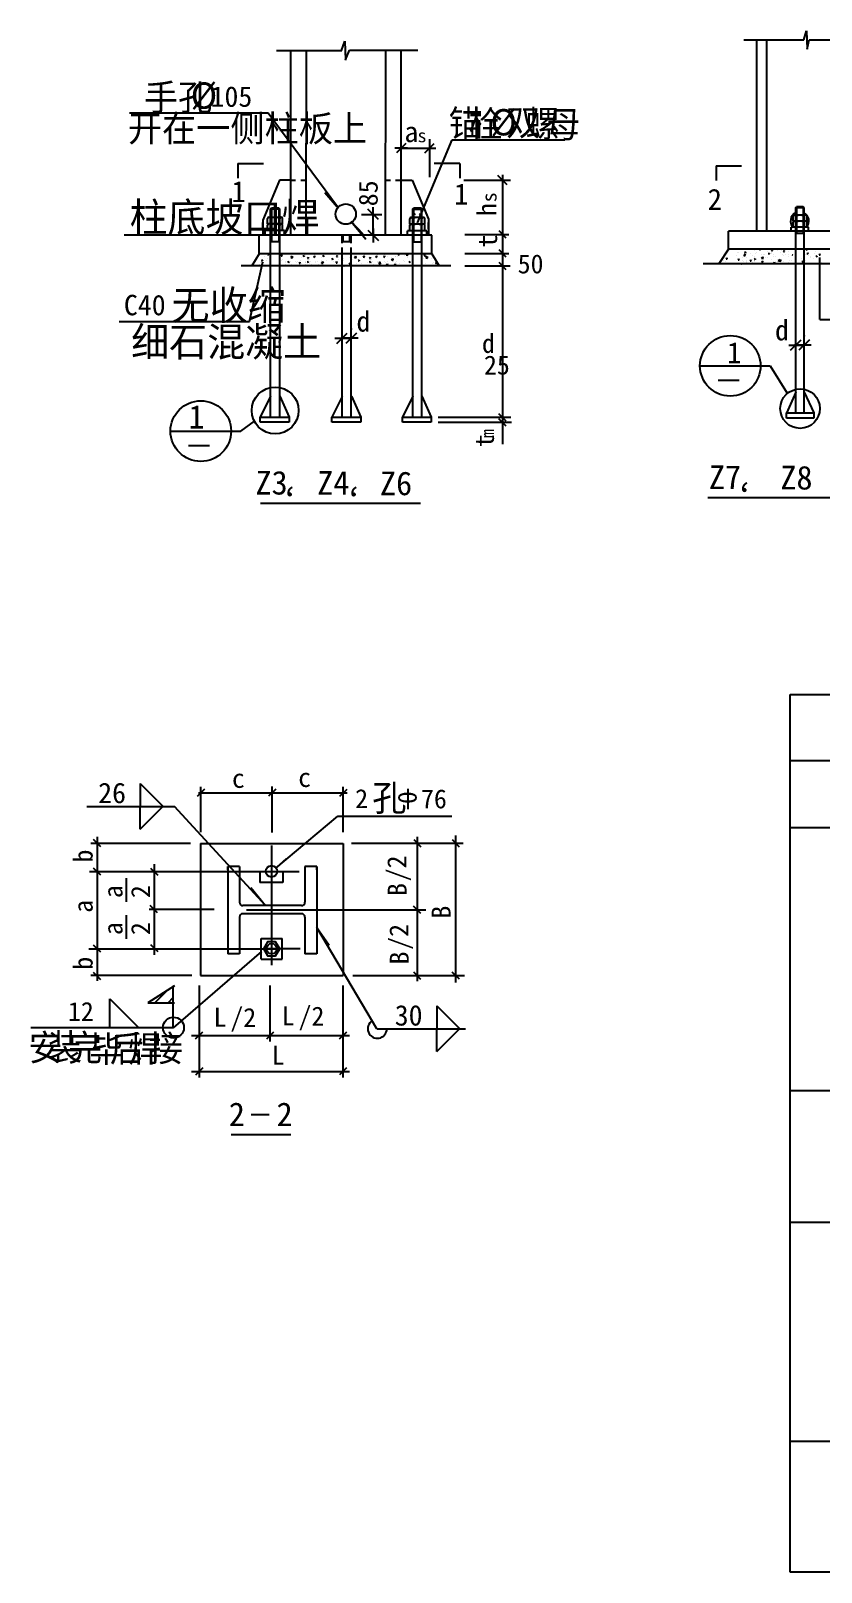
# Model space of a CAD drawing. Header units: metres. Extents: x 2015 to 9853, y -316 to 4957.
# Drawn here: x 2015 to 4720, y -316 to 4957 of the extents above; entities that cross this region are included whole.
import ezdxf

# ---------------------------------------------------------------- set-up
doc = ezdxf.new("R2010")
doc.units = ezdxf.units.M
for name, color, linetype in [('BOR', 3, 'Continuous'), ('FRAMING', 2, 'Continuous'), ('HIDDEN', 3, 'Continuous'), ('Z', 4, 'Continuous')]:
    doc.layers.add(name, color=color, linetype=linetype)

# ---------------------------------------------------------------- blocks, each defined once
blk = doc.blocks.new('CC')
blk.add_line((-24.24, 0), (24.24, 0))
at = {"layer": 'FRAMING', "color": 6}
blk.add_line((-17.83, -17.83), (17.83, 17.83), dxfattribs=at)

msp = doc.modelspace()

# ---------------------------------------------------------------- hatches: boundary and pattern name
h = msp.add_hatch()
h.set_pattern_fill('ANSI31', scale=10)
h.paths.add_polyline_path([(2502.85, 1631.78), (2502.85, 1687.5), (2415.19, 1631.78)])

# ---------------------------------------------------------------- linework, layer by layer
for p, q in [((4659.68, 4926.01), (4669.28, 4956.77)), ((4669.28, 4956.77), (4671.68, 4894.24)), ((3078.52, 4889.07), (3089.18, 4921.19)), ((3089.65, 4921.19), (3092.31, 4856.74)), ((4454.56, 4926.01), (4659.68, 4926.01)), ((4671.68, 4894.24), (4678.88, 4926.01)), ((4678.88, 4926.01), (4851.89, 4926.01)), ((2855.89, 4889.07), (3078.89, 4889.07)), ((3092.31, 4858.04), (3105.1, 4890.37)), ((3105.1, 4890.37), (3339.12, 4890.37)), ((2827.52, 4674.57), (2352.45, 4674.57)), ((3064.29, 4355.15), (2827.52, 4674.57)), ((3282.71, 4555.79), (3378.58, 4555.79)), ((3338.22, 4299.8), (3457.39, 4583.88)), ((3379.48, 4585.84), (3379.48, 4455.84)), ((3457.39, 4583.88), (3842.5, 4583.88)), ((3497.11, 4445.56), (3656.1, 4445.56)), ((3628.87, 4464.14), (3628.87, 3542.32)), ((3147.25, 4328.8), (3216.51, 4328.8)), ((3186.51, 4257.82), (3186.51, 4327.8)), ((3161.18, 4242.9), (3111.71, 4303.88)), ((2807.14, 4257.38), (2334.21, 4257.38)), ((3095.48, 4259.17), (3095.41, 4259.13)), ((3500.15, 4259.53), (3650.66, 4259.53)), ((2763.72, 3961.93), (2809.22, 4165.98)), ((3500.15, 4194.89), (3650.66, 4194.89)), ((4714.84, 3969.48), (4714.84, 4181.01)), ((3500.15, 4152.54), (3655.35, 4152.54)), ((2318.08, 3961.93), (2763.72, 3961.93)), ((4714.84, 3969.48), (5148.16, 3969.48)), ((3078.94, 3905.11), (3077.94, 3905.11)), ((3079.94, 3905.11), (3111.38, 3905.11)), ((3111.38, 3937.95), (3111.38, 3935.11)), ((3112.38, 3905.11), (3113.38, 3905.11)), ((4661.3, 3914.67), (4661.3, 3911.84)), ((4628.86, 3881.84), (4627.86, 3881.84)), ((4629.86, 3881.84), (4661.3, 3881.84)), ((4662.3, 3881.84), (4663.3, 3881.84)), ((4304.86, 3810.72), (4545.41, 3810.72)), ((4545.41, 3810.72), (4602.64, 3716.94)), ((2493.21, 3587.49), (2733.76, 3587.49)), ((2733.76, 3587.49), (2780.28, 3621.04)), ((3408.7, 3618.27), (3659.67, 3618.27)), ((3409.22, 3634.69), (3658.11, 3634.69)), ((2389.47, 2381.93), (2469.14, 2302.26)), ((2389.47, 2381.93), (2389.47, 2303.13)), ((2589.31, 2350.24), (3097.76, 2350.24)), ((2597.51, 2345.53), (2597.51, 2370.73)), ((2597.51, 2215.28), (2597.51, 2345.53)), ((2841.61, 2214.53), (2841.61, 2372.13)), ((3083.88, 2345.53), (3083.88, 2370.73)), ((3083.88, 2215.28), (3083.88, 2345.53)), ((2206.81, 2303.41), (2507.42, 2303.23)), ((2389.47, 2226.21), (2469.14, 2305.88)), ((2389.47, 2226.21), (2389.47, 2305.01)), ((2819.5, 1963.51), (2507.42, 2303.23)), ((2853.53, 2092.75), (3065.96, 2269.67)), ((3065.96, 2269.67), (3455.79, 2269.67)), ((2245.54, 2176.7), (2220.34, 2176.7)), ((2241.94, 2200), (2241.94, 1706.83)), ((2561.47, 2176.7), (2245.54, 2176.7)), ((2839.37, 1760.07), (2839.37, 2170.18)), ((3112.62, 2177.76), (3469.44, 2177.76)), ((3336.71, 2200.04), (3336.71, 1705.67)), ((3468.73, 2204.18), (3468.73, 1701.54)), ((3469.44, 2177.76), (3494.64, 2177.76)), ((2216.46, 2080.83), (2933.55, 2080.83)), ((2437.22, 2106.3), (2437.22, 1796.29)), ((2642.37, 1950.81), (2419.86, 1950.81)), ((2752.95, 1949.52), (3366.81, 1949.52)), ((3199.69, 1542.64), (2993.42, 1888.97)), ((2214.34, 1816.65), (2868.05, 1816.65)), ((2245.54, 1815.56), (2220.34, 1815.56)), ((2503.43, 1546.55), (2805.89, 1807.37)), ((2937.43, 1816.65), (2810.36, 1816.65)), ((2839.37, 1784.37), (2839.37, 1844.17)), ((2245.54, 1725.22), (2220.34, 1725.22)), ((2566.77, 1725.22), (2245.54, 1725.22)), ((2506.76, 1689.99), (2415.19, 1631.78)), ((2502.85, 1547.47), (2502.85, 1689.99)), ((2591.47, 1691.36), (2591.47, 1401.79)), ((2833.28, 1691.36), (2833.28, 1524.45)), ((3082.38, 1691.36), (3082.38, 1401.79)), ((3116.76, 1724.75), (3473.58, 1724.75)), ((3473.58, 1724.75), (3498.78, 1724.75)), ((2415.19, 1631.78), (2506.76, 1631.78)), ((3404.12, 1621.15), (3404.12, 1542.35)), ((3404.12, 1621.15), (3483.79, 1541.48)), ((2015.7, 1547.29), (2502.43, 1547.29)), ((3199.69, 1542.64), (3502.12, 1542.46)), ((3404.12, 1465.43), (3483.79, 1545.1)), ((3404.12, 1465.43), (3404.12, 1544.23)), ((2564.72, 1519.73), (3105.3, 1519.73)), ((2833.28, 1524.45), (2833.28, 1499.25)), ((2564.72, 1397.08), (3105.3, 1397.08)), ((2591.47, 1401.79), (2591.47, 1376.59)), ((3082.38, 1401.79), (3082.38, 1376.59))]:
    msp.add_line(p, q)
for points in [[(3021.18, 4403.88), (3063.79, 4354.92)], [(3152.77, 4261.72), (3111.09, 4304.56)], [(2585.78, 2339.09), (2610.22, 2363.52)], [(2853.39, 2362.53), (2828.94, 2338.1)], [(3073.05, 2338.28), (3097.5, 2362.71)], [(2254.48, 2165.62), (2230.05, 2190.07)], [(3325.4, 2190.28), (3349.83, 2165.83)], [(3456.7, 2190.28), (3481.13, 2165.83)], [(2889, 2124.12), (2854.24, 2093.21)], [(2254.48, 2067.78), (2230.05, 2092.23)], [(2450.91, 2066.94), (2426.48, 2091.38)], [(2768.47, 2026.62), (2818.32, 1964.09)], [(2448.3, 1939.98), (2423.88, 1964.43)], [(3323.95, 1963.08), (3348.38, 1938.64)], [(3035.65, 1827.24), (2994.26, 1887.63)], [(2254.48, 1804.48), (2230.05, 1828.93)], [(2450.91, 1805.9), (2426.48, 1830.34)], [(2254.48, 1710.38), (2230.05, 1734.82)], [(3324.31, 1737.43), (3348.74, 1712.99)], [(3456.14, 1737.63), (3480.57, 1713.18)], [(2602.54, 1531.62), (2578.1, 1507.19)], [(2846.02, 1531.6), (2821.58, 1507.17)], [(3095.11, 1531.62), (3070.67, 1507.19)], [(2603.59, 1408.9), (2579.15, 1384.47)], [(3095.55, 1409.55), (3071.11, 1385.13)]]:
    msp.add_lwpolyline(points)
for centre, radius in [((4408.57, 3810.72), 103.71), ((2596.92, 3587.49), 103.71), ((2851.32, 3658.13), 80.14), ((4647.28, 3664.47), 67.75), ((2503.25, 1546.9), 35.77)]:
    msp.add_circle(centre, radius)
msp.add_arc((3200.91, 1542.99), 32.74, 122.93, 359.34)
at = {"layer": 'BOR'}
for p, q in [((3084.45, 4236.21), (3084.45, 4260.21)), ((3107, 4236.21), (3107, 4257.69))]:
    msp.add_line(p, q, dxfattribs=at)
at = {"layer": 'FRAMING'}
for p, q in [((4499.51, 4271.82), (4499.44, 4926.52)), ((4533.67, 4271.82), (4533.6, 4926.52)), ((2904.78, 4257.44), (2905.28, 4886.27)), ((2957.62, 4259.25), (2958.16, 4888.08)), ((3229.15, 4259.25), (3229.69, 4888.08)), ((3282.49, 4257.44), (3283, 4886.27)), ((2723.98, 4503.44), (2723.98, 4453.18)), ((2723.98, 4503.44), (2811.07, 4503.44)), ((3482.79, 4503.44), (3395.7, 4503.44)), ((3482.79, 4503.44), (3482.79, 4453.18)), ((4359.94, 4495.35), (4359.94, 4445.1)), ((4359.94, 4495.35), (4447.03, 4495.35)), ((2865.89, 4446.04), (2809.38, 4309.42)), ((2905.01, 4446.04), (2865.89, 4446.04)), ((3282.2, 4446.04), (3320.21, 4446.04)), ((3320.21, 4446.04), (3376.3, 4312.23)), ((3645.15, 4429.51), (3613.04, 4461.61)), ((2835.23, 4347.96), (2838.38, 4350.41)), ((2835.23, 4347.96), (2866.95, 4347.96)), ((2835.42, 4318.82), (2835.42, 4348.27)), ((2863.89, 4350.41), (2838.38, 4350.41)), ((2866.95, 4347.96), (2863.89, 4350.41)), ((2866.89, 4318.82), (2866.89, 4348.27)), ((3321.66, 4347.13), (3324.81, 4349.57)), ((3321.66, 4347.13), (3353.37, 4347.13)), ((3321.85, 4317.99), (3321.85, 4347.43)), ((3350.31, 4349.57), (3324.81, 4349.57)), ((3353.37, 4347.13), (3350.31, 4349.57)), ((3353.32, 4317.99), (3353.32, 4347.43)), ((4667.67, 4325.67), (4627.06, 4325.67)), ((4632.47, 4352.05), (4635.3, 4354.26)), ((4632.47, 4352.05), (4661.04, 4352.05)), ((4632.64, 4325.8), (4632.64, 4352.33)), ((4632.64, 4325.8), (4632.64, 4285.18)), ((4658.28, 4354.26), (4635.3, 4354.26)), ((4661.04, 4352.05), (4658.28, 4354.26)), ((4660.99, 4325.8), (4660.99, 4352.33)), ((4660.99, 4325.8), (4660.99, 4285.18)), ((2809.38, 4309.42), (2809.38, 4257.44)), ((2809.38, 4278.37), (2809.38, 4301.5)), ((2883.79, 4273.86), (2817.63, 4273.86)), ((2817.63, 4257.63), (2817.63, 4273.86)), ((2825.46, 4296.02), (2825.46, 4314.9)), ((2876.72, 4296.02), (2825.46, 4296.02)), ((2825.46, 4273.38), (2825.46, 4292.26)), ((2872.95, 4318.68), (2829.23, 4318.68)), ((2872.95, 4296.03), (2829.23, 4296.03)), ((2876.72, 4296.02), (2876.72, 4314.9)), ((2876.72, 4273.38), (2876.72, 4292.26)), ((2883.79, 4257.63), (2883.79, 4273.86)), ((3304.06, 4256.8), (3304.06, 4273.02)), ((3370.22, 4273.02), (3304.06, 4273.02)), ((3311.88, 4295.19), (3311.88, 4314.07)), ((3363.15, 4295.19), (3311.88, 4295.19)), ((3311.88, 4272.54), (3311.88, 4291.42)), ((3359.37, 4317.84), (3315.66, 4317.84)), ((3359.37, 4295.2), (3315.66, 4295.2)), ((3363.15, 4295.19), (3363.15, 4314.07)), ((3363.15, 4272.54), (3363.15, 4291.42)), ((3370.22, 4256.8), (3370.22, 4273.02)), ((3376.3, 4312.23), (3376.3, 4257.44)), ((3376.3, 4278.37), (3376.3, 4301.5)), ((3642.16, 4247.06), (3617.21, 4272)), ((4896.14, 4271.82), (4402.18, 4271.82)), ((4402.18, 4209.61), (4402.18, 4271.82)), ((4616.95, 4271.82), (4616.95, 4285.12)), ((4676.55, 4285.12), (4616.95, 4285.12)), ((4623.66, 4305.26), (4623.66, 4322.27)), ((4671.07, 4305.26), (4623.66, 4305.26)), ((4623.66, 4284.86), (4623.66, 4301.87)), ((4667.67, 4305.27), (4627.06, 4305.27)), ((4671.07, 4305.26), (4671.07, 4322.27)), ((4671.07, 4284.86), (4671.07, 4301.87)), ((4676.55, 4271.82), (4676.55, 4285.12)), ((3387.61, 4257.44), (2796.21, 4257.44)), ((2796.21, 4193.64), (2796.21, 4257.44)), ((3387.61, 4193.64), (3387.61, 4257.44)), ((2796.21, 4193.64), (2771.18, 4152.54)), ((3387.61, 4193.64), (2796.21, 4193.64)), ((2835.42, 3635.6), (2835.42, 4193.64)), ((2866.89, 3635.6), (2866.89, 4193.64)), ((3080.08, 3635.08), (3080.08, 4192.91)), ((3111.55, 3635.08), (3111.55, 4193.62)), ((3322.15, 3635.6), (3322.15, 4193.64)), ((3353.62, 3635.6), (3353.62, 4193.64)), ((3387.49, 4193.81), (3412.85, 4152.54)), ((3642.16, 4182.42), (3617.21, 4207.36)), ((4402.18, 4209.61), (4369.45, 4159.28)), ((4896.14, 4209.61), (4402.18, 4209.61)), ((4632.64, 3649.54), (4632.64, 4209.61)), ((4660.99, 3649.54), (4660.99, 4209.61)), ((3642.16, 4138.97), (3617.21, 4163.91)), ((4366.83, 3761.67), (4438.61, 3761.67)), ((2835.36, 3706.54), (2799.98, 3635.01)), ((2866.84, 3707.13), (2898.79, 3635.6)), ((3080.08, 3705.74), (3045.09, 3635.01)), ((3111.95, 3707.13), (3143.9, 3635.6)), ((3321.88, 3706.54), (3286.5, 3635.01)), ((3353.62, 3706.53), (3385.31, 3635.6)), ((4632.24, 3720.47), (4600.32, 3648.94)), ((4661.12, 3721.06), (4694.12, 3649.54)), ((3615.8, 3647.16), (3640.74, 3622.22)), ((4600.32, 3631.8), (4600.32, 3649.54)), ((4600.32, 3649.54), (4694.12, 3649.54)), ((4694.12, 3649.54), (4694.12, 3631.8)), ((2799.98, 3635.6), (2898.79, 3635.6)), ((2799.98, 3617.87), (2799.98, 3635.6)), ((2898.79, 3617.87), (2799.98, 3617.87)), ((2898.79, 3635.6), (2898.79, 3617.87)), ((3045.09, 3635.6), (3143.9, 3635.6)), ((3045.09, 3617.87), (3045.09, 3635.6)), ((3143.9, 3617.87), (3045.09, 3617.87)), ((3143.9, 3635.6), (3143.9, 3617.87)), ((3286.5, 3617.87), (3286.5, 3635.6)), ((3286.5, 3635.6), (3385.31, 3635.6)), ((3385.31, 3617.87), (3286.5, 3617.87)), ((3385.31, 3635.6), (3385.31, 3617.87)), ((3615.8, 3630.89), (3640.74, 3605.95)), ((4694.12, 3631.8), (4600.32, 3631.8)), ((2801.07, 3340.87), (3349.06, 3340.87)), ((4332.21, 3360.32), (4971.84, 3360.32)), ((4613.09, 2686.07), (7659.3, 2686.07)), ((4613.09, -316.07), (4613.09, 2686.07)), ((2595.52, 2176.56), (3083.51, 2176.56)), ((2595.52, 2176.56), (2595.52, 1725.66)), ((3083.51, 2176.56), (3083.51, 1725.66)), ((2729.34, 2098.08), (2689.13, 2098.08)), ((2689.13, 2098.08), (2689.13, 1948.84)), ((2689.13, 2086.34), (2689.13, 2098.08)), ((2729.34, 2098.08), (2729.34, 1975.42)), ((2799.38, 2076.7), (2799.38, 2043.02)), ((2878.13, 2076.31), (2878.13, 2043.02)), ((2953.22, 2098.08), (2953.22, 1975.42)), ((2993.42, 2098.08), (2953.22, 2098.08)), ((2993.42, 2098.08), (2993.42, 1799.09)), ((2993.42, 2086.34), (2993.42, 2098.08)), ((2878.13, 2043.02), (2799.38, 2043.02)), ((2941.88, 1964.08), (2740.68, 1964.08)), ((2689.13, 1948.84), (2689.13, 1799.09)), ((2729.34, 1925.1), (2729.34, 1799.09)), ((2941.88, 1936.44), (2740.68, 1936.44)), ((2953.22, 1925.1), (2953.22, 1799.09)), ((2803.94, 1781.21), (2803.94, 1852.09)), ((2803.94, 1852.09), (2874.81, 1852.09)), ((2874.81, 1781.21), (2874.81, 1852.09)), ((2689.13, 1814.18), (2689.13, 1799.09)), ((2729.34, 1799.09), (2689.13, 1799.09)), ((2993.42, 1799.09), (2953.22, 1799.09)), ((2993.42, 1814.18), (2993.42, 1799.09)), ((2803.94, 1781.21), (2874.81, 1781.21)), ((2595.52, 1725.66), (3083.51, 1725.66)), ((2700.25, 1181.72), (2904.76, 1181.72)), ((7659.3, -316.07), (4613.09, -316.07))]:
    msp.add_line(p, q, dxfattribs=at)
msp.add_lwpolyline([(2866.86, 1816.6), (2852.99, 1840.75), (2825.15, 1840.82), (2811.17, 1816.73), (2825.03, 1792.59), (2852.88, 1792.52)], close=True, dxfattribs=at)
for centre, radius in [((2838.75, 2081.48), 19.69), ((2839.37, 1816.65), 17.72)]:
    msp.add_circle(centre, radius, dxfattribs=at)
for centre, radius, start, end in [((3330.34, 4327.68), 1.89, 90, 180), ((3345.44, 4327.68), 1.89, 0, 90), ((4646.04, 4306.31), 31.39, 115.34, 224.43), ((4627.06, 4322.27), 3.4, 90, 180), ((4628.03, 4320.82), 4.96, 25.52, 150.4), ((4646.04, 4288.48), 37.2, 66.01, 111.03), ((4646.04, 4306.31), 31.39, 319.23, 61.63), ((4666.13, 4320.32), 5.46, 25.17, 158.42), ((4667.67, 4322.27), 3.4, 0, 90), ((2829.23, 4314.9), 3.78, 90, 180), ((2829.23, 4292.26), 3.78, 90, 180), ((2830.31, 4313.29), 5.51, 25.52, 150.4), ((2830.31, 4290.65), 5.51, 25.52, 150.4), ((2850.77, 4282.7), 36.1, 63.35, 115.39), ((2850.77, 4260.06), 36.1, 63.35, 115.39), ((2871.89, 4313.71), 5.09, 18.39, 165.69), ((2871.89, 4291.07), 5.09, 18.39, 165.69), ((2872.95, 4314.9), 3.78, 0, 90), ((2872.95, 4292.26), 3.78, 0, 90), ((3315.66, 4314.07), 3.78, 90, 180), ((3315.66, 4291.42), 3.78, 90, 180), ((3316.74, 4312.46), 5.51, 25.52, 150.4), ((3316.74, 4289.82), 5.51, 25.52, 150.4), ((3337.19, 4281.87), 36.1, 63.35, 115.39), ((3337.19, 4259.23), 36.1, 63.35, 115.39), ((3358.32, 4312.88), 5.09, 18.39, 165.69), ((3358.32, 4290.23), 5.09, 18.39, 165.69), ((3359.37, 4314.07), 3.78, 0, 90), ((3359.37, 4291.42), 3.78, 0, 90), ((4627.06, 4301.87), 3.4, 90, 180), ((4628.03, 4300.42), 4.96, 25.52, 150.4), ((4645.78, 4272.55), 32.77, 62.47, 113.55), ((4666.13, 4299.92), 5.46, 25.17, 158.42), ((4667.67, 4301.87), 3.4, 0, 90), ((2740.68, 1975.42), 11.34, 180, 270), ((2941.88, 1975.42), 11.34, 270, 0), ((2740.68, 1925.1), 11.34, 90, 180), ((2941.88, 1925.1), 11.34, 360, 90)]:
    msp.add_arc(centre, radius, start, end, dxfattribs=at)
at = {"layer": 'HIDDEN'}
for p, q in [((2905.01, 4446.04), (2921.36, 4446.04)), ((2938.87, 4446.04), (2957.92, 4446.04)), ((3229.29, 4446.04), (3245.64, 4446.04)), ((3263.15, 4446.04), (3282.2, 4446.04)), ((2838.38, 4348.27), (2838.38, 4236.21)), ((2863.89, 4348.27), (2863.89, 4236.21)), ((3324.81, 4347.43), (3324.81, 4235.37)), ((3350.31, 4347.43), (3350.31, 4235.37)), ((4632.64, 4209.61), (4632.64, 4325.8)), ((4635.3, 4352.33), (4635.3, 4264.14)), ((4658.28, 4352.33), (4658.28, 4264.14)), ((4660.99, 4209.61), (4660.99, 4325.8)), ((2835.42, 4193.64), (2835.42, 4318.82)), ((2866.89, 4193.64), (2866.89, 4318.82)), ((3321.85, 4192.8), (3321.85, 4317.99)), ((3353.32, 4192.8), (3353.32, 4317.99)), ((2835.23, 4236.21), (2866.96, 4236.21)), ((3080.08, 4230.86), (3080.08, 4258.67)), ((3080.08, 4236.21), (3111.5, 4236.21)), ((3111.55, 4230.86), (3111.55, 4258.49)), ((3321.66, 4235.37), (3353.39, 4235.37)), ((4632.47, 4264.14), (4661.05, 4264.14)), ((3080.08, 4197.16), (3080.08, 4215.64)), ((3111.55, 4197.16), (3111.55, 4215.64))]:
    msp.add_line(p, q, dxfattribs=at)
at = {"layer": 'Z'}
for p, q in [((2785.85, 4173.18), (2785.85, 4173.18)), ((2786.68, 4172.15), (2786.68, 4172.15)), ((2804.19, 4171.4), (2808.6, 4173.09)), ((2804.19, 4171.4), (2807.32, 4169.29)), ((2807.31, 4169.28), (2808.59, 4173.09)), ((2813.28, 4186.03), (2813.28, 4186.03)), ((2820.28, 4170.73), (2820.28, 4170.73)), ((2825.6, 4178.41), (2825.6, 4178.41)), ((2826.42, 4191.25), (2828.41, 4193.64)), ((2826.42, 4191.25), (2830.18, 4190.92)), ((2830.17, 4190.92), (2829.67, 4193.64)), ((2871.56, 4187.3), (2874.59, 4190.92)), ((2871.56, 4187.3), (2875.32, 4186.98)), ((2872.13, 4170.85), (2872.13, 4170.85)), ((2875.31, 4186.97), (2874.59, 4190.92)), ((2877.52, 4174.23), (2877.52, 4174.23)), ((2887.47, 4167.89), (2887.47, 4167.89)), ((2894.64, 4166.36), (2899.04, 4168.05)), ((2894.64, 4166.36), (2897.77, 4164.25)), ((2897.76, 4164.24), (2899.04, 4168.04)), ((2904.14, 4166.11), (2904.14, 4166.11)), ((2904.94, 4188.86), (2904.94, 4188.86)), ((2905.38, 4181.21), (2910.28, 4186.32)), ((2905.38, 4181.21), (2910.97, 4180.34)), ((2908.83, 4177.15), (2908.83, 4177.15)), ((2909.31, 4178.26), (2909.31, 4178.26)), ((2910.97, 4180.34), (2910.27, 4186.31)), ((2921.07, 4166.48), (2921.07, 4166.48)), ((2927.98, 4169.25), (2927.98, 4169.25)), ((2937.49, 4169.46), (2937.49, 4169.46)), ((2942, 4182.98), (2942, 4182.98)), ((2945.54, 4183.45), (2945.54, 4183.45)), ((2947.52, 4186.66), (2951.93, 4188.35)), ((2947.52, 4186.66), (2950.65, 4184.55)), ((2950.64, 4184.54), (2951.92, 4188.34)), ((2954.28, 4167.89), (2954.28, 4167.89)), ((2960.62, 4169.63), (2960.62, 4169.63)), ((2961.45, 4166.36), (2965.85, 4168.05)), ((2961.45, 4166.36), (2964.58, 4164.25)), ((2961.84, 4179.41), (2964.88, 4183.02)), ((2961.84, 4179.41), (2965.6, 4179.08)), ((2964.57, 4164.24), (2965.85, 4168.04)), ((2965.6, 4179.07), (2964.87, 4183.02)), ((2967.72, 4174.48), (2967.72, 4174.48)), ((2970.95, 4166.11), (2970.95, 4166.11)), ((2983.51, 4183.36), (2986.54, 4186.97)), ((2983.51, 4183.36), (2987.27, 4183.03)), ((2987.27, 4183.02), (2986.54, 4186.97)), ((2987.51, 4190.93), (2987.51, 4190.93)), ((2987.88, 4166.48), (2987.88, 4166.48)), ((2994.79, 4169.25), (2994.79, 4169.25)), ((3008.81, 4182.98), (3008.81, 4182.98)), ((3009.36, 4170.07), (3009.36, 4170.07)), ((3009.79, 4162.42), (3014.7, 4167.53)), ((3012.35, 4183.45), (3012.35, 4183.45)), ((3014.33, 4186.66), (3018.73, 4188.35)), ((3014.33, 4186.66), (3017.46, 4184.55)), ((3015.39, 4161.55), (3014.69, 4167.53)), ((3017.45, 4184.54), (3018.73, 4188.34)), ((3027.43, 4169.63), (3027.43, 4169.63)), ((3042.73, 4172.62), (3042.73, 4172.62)), ((3045.54, 4176.58), (3049.95, 4178.27)), ((3045.54, 4176.58), (3048.67, 4174.47)), ((3048.6, 4172.81), (3048.6, 4172.81)), ((3048.67, 4174.46), (3049.94, 4178.26)), ((3051.18, 4167.43), (3051.18, 4167.43)), ((3059.54, 4163.61), (3062.57, 4167.22)), ((3060.89, 4184.77), (3063.92, 4188.39)), ((3060.89, 4184.77), (3064.65, 4184.44)), ((3063.29, 4163.27), (3062.57, 4167.22)), ((3064.65, 4184.44), (3063.92, 4188.38)), ((3066.56, 4175.76), (3066.56, 4175.76)), ((3066.77, 4179.85), (3066.77, 4179.85)), ((3083.49, 4171.87), (3083.49, 4171.87)), ((3085.3, 4179.11), (3085.3, 4179.11)), ((3106.31, 4180.99), (3106.31, 4180.99)), ((3115.28, 4175.89), (3115.28, 4175.89)), ((3122.14, 4188.86), (3122.14, 4188.86)), ((3122.57, 4181.21), (3127.47, 4186.32)), ((3122.57, 4181.21), (3128.17, 4180.34)), ((3126.5, 4178.26), (3126.5, 4178.26)), ((3128.16, 4180.34), (3127.47, 4186.31)), ((3129.18, 4180.61), (3129.18, 4180.61)), ((3135.99, 4171.54), (3140.4, 4173.23)), ((3135.99, 4171.54), (3139.12, 4169.42)), ((3139.11, 4169.42), (3140.39, 4173.22)), ((3152.69, 4183.36), (3155.72, 4186.97)), ((3152.69, 4183.36), (3156.45, 4183.03)), ((3156.45, 4183.02), (3155.72, 4186.97)), ((3156.68, 4190.93), (3156.68, 4190.93)), ((3172.9, 4169.63), (3172.9, 4169.63)), ((3173.73, 4166.36), (3178.14, 4168.05)), ((3173.73, 4166.36), (3176.86, 4164.25)), ((3174.12, 4179.41), (3177.16, 4183.02)), ((3174.12, 4179.41), (3177.89, 4179.08)), ((3176.85, 4164.24), (3178.13, 4168.04)), ((3177.88, 4179.07), (3177.15, 4183.02)), ((3180.01, 4174.48), (3180.01, 4174.48)), ((3183.23, 4166.11), (3183.23, 4166.11)), ((3195.79, 4183.36), (3198.83, 4186.97)), ((3195.79, 4183.36), (3199.55, 4183.03)), ((3199.55, 4183.02), (3198.82, 4186.97)), ((3199.79, 4190.93), (3199.79, 4190.93)), ((3200.16, 4166.48), (3200.16, 4166.48)), ((3205.21, 4168.76), (3205.21, 4168.76)), ((3205.64, 4161.11), (3210.54, 4166.22)), ((3207.07, 4169.25), (3207.07, 4169.25)), ((3211.23, 4160.24), (3210.54, 4166.22)), ((3222.73, 4183.36), (3225.76, 4186.97)), ((3222.73, 4183.36), (3226.49, 4183.03)), ((3226.49, 4183.02), (3225.76, 4186.97)), ((3226.73, 4190.93), (3226.73, 4190.93)), ((3227.1, 4166.48), (3227.1, 4166.48)), ((3234.01, 4169.25), (3234.01, 4169.25)), ((3235.7, 4185.86), (3235.7, 4185.86)), ((3241.58, 4191.71), (3241.58, 4191.71)), ((3248.58, 4180.81), (3248.58, 4180.81)), ((3249.01, 4173.16), (3253.92, 4178.27)), ((3249.01, 4173.16), (3254.61, 4172.29)), ((3251.97, 4166.61), (3251.97, 4166.61)), ((3252.47, 4169.1), (3252.47, 4169.1)), ((3252.95, 4170.21), (3252.95, 4170.21)), ((3254.61, 4172.29), (3253.91, 4178.26)), ((3262.64, 4185.86), (3262.64, 4185.86)), ((3263.16, 4185.04), (3263.16, 4185.04)), ((3267.73, 4168.69), (3267.73, 4168.69)), ((3268.52, 4191.71), (3268.52, 4191.71)), ((3268.53, 4191.44), (3268.53, 4191.44)), ((3269.3, 4184.44), (3269.3, 4184.44)), ((3271.75, 4191.84), (3276.15, 4193.53)), ((3271.75, 4191.84), (3274.88, 4189.72)), ((3274.87, 4189.72), (3276.15, 4193.52)), ((3284.28, 4193.51), (3284.28, 4193.51)), ((3291.56, 4171.83), (3291.56, 4171.83)), ((3294.18, 4168.12), (3294.18, 4168.12)), ((3294.95, 4189.07), (3294.95, 4189.07)), ((3300.04, 4190.43), (3303.12, 4193.64)), ((3300.04, 4190.43), (3305.64, 4189.56)), ((3302.89, 4183.02), (3302.89, 4183.02)), ((3305.64, 4189.56), (3305.16, 4193.64)), ((3309.31, 4166.5), (3313.72, 4168.19)), ((3309.31, 4166.5), (3312.44, 4164.38)), ((3312.39, 4166.76), (3312.39, 4166.76)), ((3312.44, 4164.38), (3313.71, 4168.18)), ((3359.19, 4177.27), (3359.19, 4177.27)), ((3359.39, 4191.2), (3361.43, 4193.64)), ((3359.39, 4191.2), (3363.15, 4190.87)), ((3362.19, 4186.79), (3366.6, 4188.49)), ((3362.19, 4186.79), (3365.32, 4184.68)), ((3363.15, 4190.87), (3362.64, 4193.64)), ((3365.32, 4184.68), (3366.6, 4188.48)), ((3367.21, 4180.01), (3372.12, 4185.12)), ((3367.21, 4180.01), (3372.81, 4179.14)), ((3370.09, 4180.18), (3370.09, 4180.18)), ((3370.9, 4182.27), (3370.9, 4182.27)), ((3372.81, 4179.14), (3372.11, 4185.12)), ((3385.8, 4179.36), (3385.8, 4179.36)), ((3390.98, 4181.3), (3390.98, 4181.3)), ((4384.09, 4170.08), (4384.09, 4170.08)), ((4392.52, 4182.98), (4392.52, 4182.98)), ((4393.44, 4169.31), (4393.44, 4169.31)), ((4394.87, 4176.78), (4397.61, 4180.04)), ((4394.87, 4176.78), (4398.26, 4176.49)), ((4398.26, 4176.48), (4397.6, 4180.04)), ((4428.19, 4187.67), (4428.19, 4187.67)), ((4434.32, 4178.75), (4434.32, 4178.75)), ((4434.75, 4197), (4434.75, 4197)), ((4435.01, 4197.63), (4435.01, 4197.63)), ((4435.54, 4173.23), (4438.27, 4176.48)), ((4435.54, 4173.23), (4438.93, 4172.93)), ((4438.93, 4172.93), (4438.27, 4176.48)), ((4449.09, 4170.02), (4449.09, 4170.02)), ((4450.22, 4181.44), (4450.22, 4181.44)), ((4453.97, 4166.75), (4453.97, 4166.75)), ((4454.92, 4188.61), (4459.34, 4193.22)), ((4454.92, 4188.61), (4459.96, 4187.83)), ((4457.38, 4199), (4461.35, 4200.53)), ((4457.38, 4199), (4460.21, 4197.1)), ((4459.96, 4187.83), (4459.33, 4193.21)), ((4460.2, 4197.1), (4461.35, 4200.52)), ((4463.28, 4171.89), (4463.28, 4171.89)), ((4463.43, 4182.75), (4463.43, 4182.75)), ((4463.8, 4168.99), (4463.8, 4168.99)), ((4464, 4192.39), (4464, 4192.39)), ((4464.12, 4201.62), (4464.12, 4201.62)), ((4465.01, 4195.72), (4465.01, 4195.72)), ((4476.21, 4169.67), (4478.94, 4172.93)), ((4476.21, 4169.67), (4479.6, 4169.37)), ((4478.2, 4194.26), (4478.2, 4194.26)), ((4479.59, 4169.37), (4478.94, 4172.92)), ((4483.29, 4187.11), (4483.29, 4187.11)), ((4484.75, 4174.72), (4484.75, 4174.72)), ((4491.23, 4176.17), (4495.2, 4177.7)), ((4491.23, 4176.17), (4494.05, 4174.27)), ((4491.38, 4167.5), (4491.38, 4167.5)), ((4492.07, 4186.38), (4492.07, 4186.38)), ((4492.76, 4205.25), (4492.76, 4205.25)), ((4494.05, 4174.27), (4495.19, 4177.7)), ((4495.28, 4194.44), (4495.28, 4194.44)), ((4496.87, 4174.66), (4496.87, 4174.66)), ((4499.67, 4197.08), (4499.67, 4197.08)), ((4509.01, 4208.76), (4509.73, 4209.61)), ((4509.01, 4208.76), (4512.4, 4208.46)), ((4512.4, 4208.46), (4512.18, 4209.61)), ((4515.43, 4179.23), (4519.85, 4183.83)), ((4515.43, 4179.23), (4520.48, 4178.45)), ((4516.35, 4192.79), (4516.35, 4192.79)), ((4516.88, 4166.11), (4519.61, 4169.37)), ((4516.88, 4166.11), (4520.27, 4165.81)), ((4520.26, 4165.81), (4519.61, 4169.36)), ((4520.47, 4178.44), (4519.84, 4183.83)), ((4520.56, 4179.43), (4520.56, 4179.43)), ((4520.83, 4171.75), (4520.83, 4171.75)), ((4521.52, 4190.63), (4521.52, 4190.63)), ((4522.21, 4209.5), (4522.21, 4209.5)), ((4525.55, 4193.16), (4525.55, 4193.16)), ((4529.94, 4180.34), (4529.94, 4180.34)), ((4534.76, 4181.3), (4534.76, 4181.3)), ((4535.48, 4201.8), (4535.48, 4201.8)), ((4538.87, 4194.46), (4542.84, 4195.99)), ((4538.87, 4194.46), (4541.69, 4192.56)), ((4541.69, 4192.56), (4542.84, 4195.98)), ((4549.42, 4198.46), (4549.42, 4198.46)), ((4549.67, 4203.67), (4549.67, 4203.67)), ((4549.68, 4205.2), (4552.41, 4208.46)), ((4549.68, 4205.2), (4553.07, 4204.91)), ((4549.94, 4175.74), (4549.94, 4175.74)), ((4550.63, 4194.62), (4550.63, 4194.62)), ((4553.06, 4204.9), (4552.41, 4208.46)), ((4555.82, 4191.89), (4555.82, 4191.89)), ((4556.23, 4184.13), (4556.23, 4184.13)), ((4557.55, 4162.55), (4560.28, 4165.81)), ((4560.93, 4162.25), (4560.28, 4165.81)), ((4563, 4186.01), (4563, 4186.01)), ((4571.15, 4206.49), (4571.15, 4206.49)), ((4572.71, 4171.63), (4576.68, 4173.16)), ((4572.71, 4171.63), (4575.53, 4169.73)), ((4575.53, 4169.73), (4576.68, 4173.15)), ((4575.95, 4169.84), (4580.36, 4174.45)), ((4575.95, 4169.84), (4580.99, 4169.06)), ((4577.12, 4166.48), (4577.12, 4166.48)), ((4578.58, 4179.37), (4578.58, 4179.37)), ((4579.27, 4198.25), (4579.27, 4198.25)), ((4580.98, 4169.06), (4580.36, 4174.44)), ((4582.49, 4204.14), (4582.49, 4204.14)), ((4584.66, 4166.17), (4584.66, 4166.17)), ((4586.09, 4190.61), (4586.09, 4190.61)), ((4590.35, 4201.64), (4593.08, 4204.9)), ((4590.35, 4201.64), (4593.74, 4201.35)), ((4591.32, 4168.35), (4591.32, 4168.35)), ((4592.04, 4188.84), (4592.04, 4188.84)), ((4593.73, 4201.34), (4593.08, 4204.9)), ((4596.07, 4191.69), (4596.07, 4191.69)), ((4606.23, 4190.71), (4606.23, 4190.71)), ((4608.03, 4183.63), (4608.03, 4183.63)), ((4608.72, 4202.5), (4608.72, 4202.5)), ((4612.79, 4171.18), (4612.79, 4171.18)), ((4616.35, 4189.33), (4616.35, 4189.33)), ((4617.73, 4171.85), (4617.73, 4171.85)), ((4620.36, 4189.92), (4621.81, 4190.48)), ((4620.36, 4189.92), (4621.81, 4188.94)), ((4650.79, 4177.52), (4650.79, 4177.52)), ((4654.2, 4167.09), (4658.17, 4168.62)), ((4654.2, 4167.09), (4657.02, 4165.19)), ((4657.02, 4165.19), (4658.17, 4168.61)), ((4662.2, 4203.04), (4662.2, 4203.04)), ((4662.8, 4177.76), (4662.8, 4177.76)), ((4663.52, 4198.25), (4663.52, 4198.25)), ((4665.09, 4172.37), (4665.09, 4172.37)), ((4665.78, 4191.25), (4665.78, 4191.25)), ((4668, 4208.21), (4671.65, 4209.61)), ((4668, 4208.21), (4670.82, 4206.31)), ((4669.86, 4209.25), (4669.86, 4209.25)), ((4670.81, 4206.3), (4671.92, 4209.61)), ((4671.69, 4194.53), (4674.42, 4197.79)), ((4671.69, 4194.53), (4675.07, 4194.23)), ((4675.07, 4194.23), (4674.41, 4197.78)), ((4676.89, 4186.77), (4676.89, 4186.77)), ((4677.71, 4200.12), (4677.71, 4200.12)), ((4683.86, 4183.2), (4683.86, 4183.2)), ((4684.27, 4180.59), (4684.27, 4180.59)), ((4694.54, 4176.62), (4694.54, 4176.62)), ((4695.23, 4195.5), (4695.23, 4195.5)), ((4695.27, 4208.72), (4695.27, 4208.72)), ((4699.19, 4202.95), (4699.19, 4202.95)), ((4700.12, 4207.97), (4700.12, 4207.97)), ((4701.84, 4185.38), (4705.81, 4186.9)), ((4701.84, 4185.38), (4704.66, 4183.48)), ((4704.66, 4183.47), (4705.81, 4186.9)), ((4707.16, 4185.49), (4707.16, 4185.49)), ((4712.35, 4190.97), (4715.09, 4194.23)), ((4712.35, 4190.97), (4715.74, 4190.67)), ((4715.74, 4190.67), (4715.08, 4194.22)), ((4716.93, 4188.88), (4716.93, 4188.88)), ((3452.4, 4152.54), (2734.75, 4152.54)), ((2780.73, 4161.05), (2780.73, 4161.05)), ((2798.72, 4158.25), (2798.72, 4158.25)), ((2799.95, 4163.7), (2799.95, 4163.7)), ((2809.04, 4153.59), (2809.04, 4153.59)), ((2812.52, 4165.08), (2812.52, 4165.08)), ((2824.8, 4155.66), (2824.8, 4155.66)), ((2833.55, 4162.28), (2833.55, 4162.28)), ((2867.15, 4160.86), (2867.15, 4160.86)), ((2876.75, 4153.28), (2876.75, 4153.28)), ((2887.21, 4157.03), (2887.21, 4157.03)), ((2888.38, 4164.03), (2888.38, 4164.03)), ((2900.74, 4159.44), (2900.74, 4159.44)), ((2908.54, 4157.31), (2908.54, 4157.31)), ((2923.92, 4163.33), (2923.92, 4163.33)), ((2933.49, 4161.89), (2936.52, 4165.5)), ((2933.49, 4161.89), (2937.25, 4161.56)), ((2934.34, 4158.02), (2934.34, 4158.02)), ((2937.25, 4161.55), (2936.52, 4165.5)), ((2941.23, 4162.03), (2941.23, 4162.03)), ((2954.02, 4157.03), (2954.02, 4157.03)), ((2954.67, 4165.06), (2954.67, 4165.06)), ((2955.19, 4164.03), (2955.19, 4164.03)), ((2967.55, 4159.44), (2967.55, 4159.44)), ((2967.94, 4156.6), (2967.94, 4156.6)), ((2975.35, 4157.31), (2975.35, 4157.31)), ((2990.72, 4163.33), (2990.72, 4163.33)), ((3001.15, 4158.02), (3001.15, 4158.02)), ((3008.04, 4162.03), (3008.04, 4162.03)), ((3009.79, 4162.42), (3015.39, 4161.55)), ((3013.25, 4158.36), (3013.25, 4158.36)), ((3013.73, 4159.47), (3013.73, 4159.47)), ((3021.48, 4165.06), (3021.48, 4165.06)), ((3034.75, 4156.6), (3034.75, 4156.6)), ((3059.54, 4163.61), (3063.3, 4163.28)), ((3073.38, 4156.54), (3073.38, 4156.54)), ((3086.5, 4152.54), (3087.51, 4152.93)), ((3087.38, 4152.54), (3087.51, 4152.92)), ((3089.75, 4156.17), (3089.75, 4156.17)), ((3104.68, 4159.66), (3107.71, 4163.27)), ((3104.68, 4159.66), (3108.44, 4159.33)), ((3105.51, 4158.24), (3105.51, 4158.24)), ((3106.97, 4155.12), (3106.97, 4155.12)), ((3108.44, 4159.32), (3107.71, 4163.27)), ((3114.52, 4154.94), (3114.52, 4154.94)), ((3129.35, 4161.38), (3129.35, 4161.38)), ((3140.57, 4153.7), (3140.57, 4153.7)), ((3147.2, 4159.66), (3147.2, 4159.66)), ((3167.48, 4164.03), (3167.48, 4164.03)), ((3179.83, 4159.44), (3179.83, 4159.44)), ((3180.22, 4156.6), (3180.22, 4156.6)), ((3187.63, 4157.31), (3187.63, 4157.31)), ((3203.01, 4163.33), (3203.01, 4163.33)), ((3205.64, 4161.11), (3211.24, 4160.25)), ((3209.1, 4157.05), (3209.1, 4157.05)), ((3209.57, 4158.16), (3209.57, 4158.16)), ((3214.57, 4157.31), (3214.57, 4157.31)), ((3229.95, 4163.33), (3229.95, 4163.33)), ((3232.7, 4155.71), (3235.73, 4159.32)), ((3232.7, 4155.71), (3236.46, 4155.38)), ((3236.45, 4155.37), (3235.72, 4159.32)), ((3238.99, 4154.16), (3238.99, 4154.16)), ((3259.64, 4155.71), (3262.67, 4159.32)), ((3259.64, 4155.71), (3263.4, 4155.38)), ((3262.39, 4164.09), (3262.39, 4164.09)), ((3263.39, 4155.37), (3262.66, 4159.32)), ((3265.92, 4154.16), (3265.92, 4154.16)), ((3275.69, 4160.46), (3275.69, 4160.46)), ((3278.49, 4152.54), (3280.87, 4155.38)), ((3281.39, 4152.54), (3280.87, 4155.37)), ((3354.34, 4157.45), (3354.34, 4157.45)), ((3358.42, 4156.32), (3358.42, 4156.32)), ((3364.18, 4159.24), (3364.18, 4159.24)), ((3390.21, 4160.35), (3390.21, 4160.35)), ((3394.09, 4162.68), (3394.09, 4162.68)), ((3399.76, 4161.46), (3404.17, 4163.15)), ((3399.76, 4161.46), (3402.89, 4159.34)), ((3400.88, 4165.54), (3400.88, 4165.54)), ((3402.89, 4159.34), (3404.16, 4163.14)), ((4993.93, 4159.28), (4315.81, 4159.28)), ((4391.8, 4162.48), (4391.8, 4162.48)), ((4430.74, 4163.31), (4430.74, 4163.31)), ((4433.63, 4159.88), (4433.63, 4159.88)), ((4435.66, 4160.41), (4435.66, 4160.41)), ((4447.21, 4159.28), (4447.56, 4159.41)), ((4447.51, 4159.28), (4447.55, 4159.41)), ((4462.74, 4163.87), (4462.74, 4163.87)), ((4484.24, 4165.47), (4484.24, 4165.47)), ((4514.51, 4164.19), (4514.51, 4164.19)), ((4541.32, 4161.77), (4541.32, 4161.77)), ((4544.78, 4162.91), (4544.78, 4162.91)), ((4551.59, 4160.5), (4551.59, 4160.5)), ((4557.55, 4162.55), (4560.94, 4162.26)), ((4575.04, 4161.63), (4575.04, 4161.63)), ((4577.89, 4160.5), (4577.89, 4160.5)), ((4598.45, 4159.28), (4600.95, 4162.25)), ((4601.49, 4159.28), (4600.94, 4162.25)), ((4605.31, 4160.35), (4605.31, 4160.35)), ((4607.34, 4164.75), (4607.34, 4164.75)), ((4705.16, 4162.94), (4705.16, 4162.94)), ((4719.36, 4164.81), (4719.36, 4164.81)), ((2555.17, 3538.44), (2626.96, 3538.44)), ((4613.09, 2460.59), (7659.3, 2460.59)), ((3304.87, 2363.58), (3304.87, 2293.88)), ((4613.09, 2231.8), (7659.3, 2231.8)), ((2341.69, 2057.96), (2341.69, 1976.65)), ((2341.69, 1931.47), (2341.69, 1850.15)), ((2285.97, 1547.29), (2285.97, 1645.27)), ((2285.97, 1645.27), (2383.64, 1547.29)), ((4613.09, 1331.84), (7659.3, 1331.84)), ((2769.21, 1249.05), (2830.54, 1249.05)), ((4613.09, 881.84), (7659.3, 881.84)), ((4613.09, 131.84), (7659.3, 131.84))]:
    msp.add_line(p, q, dxfattribs=at)
msp.add_circle((3092.96, 4329.85), 34.92, dxfattribs=at)

# ---------------------------------------------------------------- block references
at = {"xscale": 0.9, "yscale": 0.9, "zscale": 0.9, "rotation": 180}
msp.add_blockref('CC', (3282.75, 4555.79), dxfattribs=at)
at = {"xscale": 0.9, "yscale": 0.9, "zscale": 0.9}
msp.add_blockref('CC', (3379.48, 4555.79), dxfattribs=at)
for p, rotation in [((3186.51, 4328.8), 90), ((3186.51, 4256.82), 270), ((3111.38, 3905.11), 180), ((4661.3, 3881.84), 180)]:
    msp.add_blockref('CC', p, dxfattribs=dict(rotation=rotation))
for p in [(3079.94, 3905.11), (4632.86, 3881.84)]:
    msp.add_blockref('CC', p)

# ---------------------------------------------------------------- texts
for s, height, p in [('手孔', 90, (2402.17, 4684.11)), ('锚', 90, (3444.96, 4596.01)), ('栓', 90, (3512.4, 4593.79)), ('螺', 90, (3708.14, 4594.51)), ('开在一侧柱板上', 90, (2347.22, 4577.99)), ('双', 90, (3641.72, 4598.46)), ('母', 90, (3778.85, 4592.01)), ('柱底坡口焊', 100, (2353.2, 4269.21)), ('无收缩', 100, (2497.14, 3968.54)), ('细石混凝土', 100, (2358.67, 3843.12)), ('安', 90, (2007.24, 1433.68)), ('装', 90, (2074.45, 1435.89)), ('完', 90, (2142.39, 1432.83)), ('毕', 90, (2215.23, 1428.13)), ('后', 90, (2285.73, 1429.83)), ('焊', 90, (2348.27, 1429.46)), ('接', 90, (2418.44, 1431.19))]:
    msp.add_text(s, height=height).set_placement(p)
for s, height, p in [('85', 65, (3202.14, 4356.64)), ('m', 45, (3599.72, 3563.75))]:
    msp.add_text(s, height=height, rotation=90).set_placement(p)
at = {"char_height": 65, "attachment_point": 1}
for s, insert in [('50', (3681.02, 4192.02)), ('\\A1;25', (3565.83, 3845.83))]:
    msp.add_mtext(s, dxfattribs=dict(at, insert=insert))
at = {"layer": 'Z'}
for s, height, p in [('%%c', 90, (2562.01, 4690.37)), ('105', 70, (2630.22, 4696.9)), ('%%c', 90, (3587.25, 4599.07)), ('a', 70, (3293.52, 4576.28)), ('s', 45, (3338.47, 4575.57)), ('1', 72, (2701.66, 4370.85)), ('1', 72, (3463.37, 4362.37)), ('2', 72, (4331.03, 4344.35)), ('C40', 70, (2333.74, 3983.69)), ('d', 70, (3129.29, 3927.82)), ('d', 70, (4561.4, 3897.78)), ('1', 72, (4397.49, 3819.53)), ('1', 80, (2554.77, 3596.3)), ('Z3', 81, (2783.95, 3370.39)), ('Z4', 81, (2995.26, 3369.98)), ('Z6', 81, (3209.92, 3368.25)), ('Z7', 81, (4335.46, 3389.43)), ('Z8', 81, (4579.81, 3387.7)), ('26', 70, (2245.81, 2314.66)), ('c', 65, (2703.26, 2367.05)), ('c', 65, (2929.97, 2370)), ('孔', 90, (3183.64, 2287.53)), ('2', 65, (3125.04, 2297.59)), ('76', 65, (3350.33, 2296.87)), ('12', 65, (2142.27, 1569.5)), ('L', 65, (2640.55, 1550.07)), ('/2', 65, (2697.99, 1548.94)), ('L', 65, (2873.86, 1554.83)), ('/2', 65, (2931.3, 1553.7)), ('30', 70, (3260.45, 1553.88)), ('L', 65, (2839.37, 1420.5)), ('2', 81, (2692.66, 1209.92)), ('2', 81, (2856.21, 1209.92))]:
    msp.add_text(s, height=height, dxfattribs=at).set_placement(p)
for s, height, rotation, p in [('s', 50, 90, (3608.67, 4370.24)), ('h', 65, 90, (3607.71, 4323)), ('t', 65, 90, (3610.55, 4215.85)), ('t', 65, 90, (3599.72, 3532.53)), (',', 81, 180, (2929.04, 3377.52)), (',', 81, 180, (3147.82, 3377.52)), (',', 81, 180, (4484.61, 3392.45)), ('0', 65, 270, (3272.56, 2355.73)), ('b', 65, 90, (2226.75, 2111.66)), ('/2', 65, 90, (3299.86, 2047.23)), ('a', 65, 90, (2328.9, 1989.8)), ('2', 65, 90, (2423.36, 1989.8)), ('B', 65, 90, (3301.31, 1996.96)), ('a', 65, 90, (2226.75, 1939.47)), ('B', 65, 90, (3451.79, 1919.6)), ('a', 65, 90, (2328.9, 1863.3)), ('2', 65, 90, (2423.36, 1863.3)), ('/2', 65, 90, (3307.05, 1813)), ('B', 65, 90, (3308.49, 1762.72)), ('b', 65, 90, (2226.75, 1745.06))]:
    msp.add_text(s, height=height, rotation=rotation, dxfattribs=at).set_placement(p)
at = {"layer": 'Z', "insert": (3558.86, 3920.06), "char_height": 65, "attachment_point": 1}
msp.add_mtext('d', dxfattribs=at)

doc.saveas('drawing.dxf')
